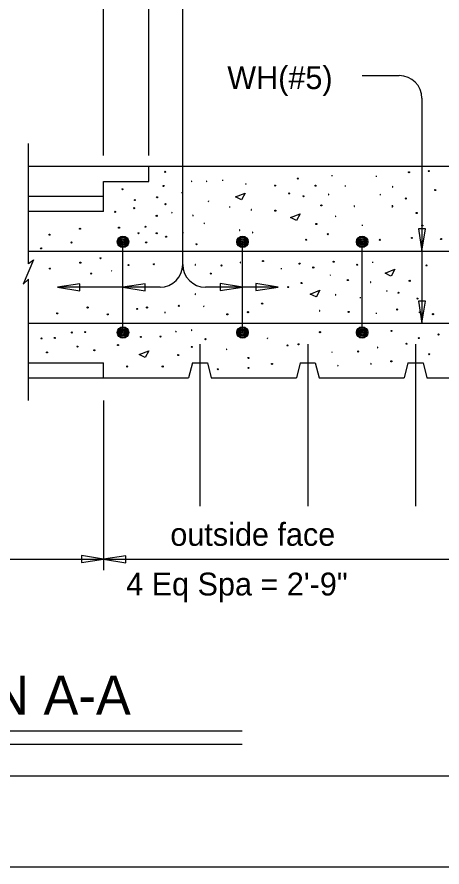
# Model space of a CAD drawing. Extents: x 2 to 71, y 0 to 22.
# Drawn here: x 9.662 to 12.004, y 0 to 4.687 of the extents above; entities that cross this region are included whole.
import ezdxf

# ---------------------------------------------------------------- set-up
doc = ezdxf.new("R2010")
doc.units = 0
doc.layers.add('Level 1', color=7, linetype='Continuous')

msp = doc.modelspace()

# ---------------------------------------------------------------- linework, layer by layer
at = {"layer": 'Level 1'}
for p, q in [((10.1391, 3.924), (10.1391, 5.424)), ((10.3891, 3.924), (10.3891, 5.424)), ((10.5754, 3.3222), (10.5754, 4.739)), ((11.5636, 4.364), (11.7681, 4.364)), ((11.8931, 4.239), (11.8931, 2.9979)), ((9.7246, 3.3261), (9.7246, 3.989)), ((9.7246, 3.864), (12.3891, 3.864)), ((10.3891, 3.7807), (10.3891, 3.864)), ((10.1391, 3.7807), (10.3891, 3.7807)), ((10.1391, 3.6138), (10.1391, 3.7807)), ((10.1391, 3.6971), (9.7246, 3.6971)), ((10.1391, 3.6138), (9.7246, 3.6138)), ((10.246, 2.9472), (10.246, 3.4472)), ((10.9048, 2.9472), (10.9048, 3.4472)), ((11.5636, 2.9472), (11.5636, 3.4472)), ((9.7246, 3.3966), (12.2641, 3.3966)), ((9.7246, 2.5722), (9.7246, 3.2409)), ((10.4504, 3.1972), (9.8853, 3.1972)), ((11.1009, 3.1972), (10.7004, 3.1972)), ((9.7246, 2.9979), (12.2641, 2.9979)), ((10.6703, 2.8839), (10.6703, 1.9906)), ((11.2641, 2.8839), (11.2641, 1.9906)), ((11.858, 2.8839), (11.858, 1.9906)), ((9.7246, 2.7805), (10.1391, 2.7805)), ((10.1391, 2.6972), (10.1391, 2.7805)), ((10.6286, 2.7806), (10.6078, 2.6972)), ((10.6286, 2.7806), (10.712, 2.7806)), ((10.712, 2.7806), (10.7328, 2.6972)), ((11.2225, 2.7806), (11.2016, 2.6972)), ((11.2225, 2.7806), (11.3058, 2.7806)), ((11.3058, 2.7806), (11.3266, 2.6972)), ((11.8163, 2.7806), (11.7955, 2.6972)), ((11.8163, 2.7806), (11.8996, 2.7806)), ((11.8996, 2.7806), (11.9205, 2.6972)), ((9.7246, 2.6972), (10.6078, 2.6972)), ((10.7328, 2.6972), (11.2016, 2.6972)), ((11.3266, 2.6972), (11.7955, 2.6972)), ((11.9205, 2.6972), (12.3891, 2.6972)), ((10.1391, 2.5722), (10.1391, 1.6372)), ((7.1395, 1.6972), (12.3891, 1.6972)), ((8.3603, 0.75), (10.9036, 0.75)), ((8.3603, 0.6768), (10.9036, 0.6768)), ((35.4999, 0.5), (4, 0.5)), ((35.9999, 0), (2, 0))]:
    msp.add_line(p, q, dxfattribs=at)
for points in [[(10.8985, 3.6787), (10.8663, 3.6947), (10.92, 3.7162), (10.8993, 3.6782)], [(11.2017, 3.5647), (11.1696, 3.5807), (11.2232, 3.6022), (11.2026, 3.5642)], [(9.7257, 3.327), (9.7526, 3.3477), (9.6964, 3.2137), (9.7246, 3.2409)], [(11.7221, 3.2585), (11.6899, 3.2746), (11.7436, 3.296), (11.723, 3.258)], [(11.3096, 3.1432), (11.2774, 3.1593), (11.3311, 3.1808), (11.3104, 3.1428)], [(10.3673, 2.8094), (10.3351, 2.8255), (10.3888, 2.847), (10.3681, 2.809)]]:
    msp.add_lwpolyline(points, dxfattribs=at)
for points in [[(11.8931, 3.3966), (11.9131, 3.5191), (11.8743, 3.5191)], [(9.8853, 3.1972), (10.0078, 3.1772), (10.0078, 3.216)], [(10.246, 3.1972), (10.3685, 3.1772), (10.3685, 3.216)], [(10.9048, 3.1972), (10.7823, 3.2172), (10.7823, 3.1785)], [(11.1009, 3.1972), (10.9784, 3.2172), (10.9784, 3.1785)], [(11.8931, 2.9979), (11.9131, 3.1204), (11.8743, 3.1204)], [(10.1391, 1.6972), (10.0166, 1.7172), (10.0166, 1.6785)], [(10.1391, 1.6972), (10.2616, 1.6772), (10.2616, 1.716)]]:
    msp.add_lwpolyline(points, close=True, dxfattribs=at)
for centre, radius in [((10.4785, 3.8331), 0.00298), ((11.2096, 3.7962), 0.00298), ((11.8219, 3.8309), 0.00298), ((11.9309, 3.8375), 0.00298), ((10.4696, 3.7552), 0.00298), ((11.0841, 3.7575), 0.00298), ((11.3073, 3.7569), 0.00298), ((10.243, 3.7372), 0.00298), ((11.1618, 3.7144), 0.00298), ((11.9665, 3.733), 0.00298), ((10.3116, 3.6773), 0.00298), ((10.434, 3.6929), 0.00298), ((10.4807, 3.6551), 0.00298), ((11.2402, 3.6985), 0.00298), ((11.8041, 3.6862), 0.00298), ((10.2025, 3.6128), 0.00298), ((10.3071, 3.6328), 0.00298), ((11.0855, 3.6191), 0.00298), ((11.3392, 3.6482), 0.00298), ((11.8641, 3.6061), 0.00298), ((10.4318, 3.5905), 0.00298), ((10.009, 3.5193), 0.00298), ((10.2238, 3.5253), 0.00298), ((10.3694, 3.5305), 0.00298), ((11.3114, 3.5458), 0.00298), ((11.8953, 3.5371), 0.00298), ((9.8413, 3.4868), 0.00298), ((10.246, 3.4473), 0.0313), ((10.246, 3.4473), 0.0251), ((10.3316, 3.4948), 0.00298), ((10.4318, 3.4948), 0.00298), ((10.4834, 3.4756), 0.00298), ((10.9048, 3.4473), 0.0313), ((10.9048, 3.4473), 0.0251), ((11.3748, 3.4894), 0.00298), ((11.5636, 3.4473), 0.0313), ((11.5636, 3.4473), 0.0251), ((11.8379, 3.4689), 0.00298), ((9.9622, 3.4437), 0.00298), ((10.246, 3.4473), 0.0188), ((10.246, 3.4473), 0.0125), ((10.246, 3.4473), 0.00627), ((10.3738, 3.4445), 0.00298), ((10.6508, 3.434), 0.00298), ((10.9048, 3.4473), 0.0188), ((10.9048, 3.4473), 0.0125), ((10.9048, 3.4473), 0.00627), ((11.2558, 3.4588), 0.00298), ((11.5636, 3.4473), 0.0188), ((11.5636, 3.4473), 0.0125), ((11.5636, 3.4473), 0.00627), ((11.6615, 3.4584), 0.00298), ((11.9988, 3.4629), 0.00298), ((9.7946, 3.4112), 0.00298), ((10.0112, 3.3324), 0.00298), ((10.1219, 3.3569), 0.00298), ((11.0176, 3.3412), 0.00298), ((11.2191, 3.327), 0.00298), ((11.4067, 3.3376), 0.00298), ((9.8435, 3.2999), 0.00298), ((10.276, 3.3191), 0.00298), ((10.4162, 3.3235), 0.00298), ((10.789, 3.317), 0.00298), ((11.2948, 3.3057), 0.00298), ((11.5368, 3.3209), 0.00298), ((11.9185, 3.3172), 0.00298), ((10.0707, 3.2723), 0.00298), ((10.7296, 3.2723), 0.00298), ((11.4848, 3.2367), 0.00298), ((11.8257, 3.2321), 0.00298), ((11.156, 3.1977), 0.00298), ((11.23, 3.2201), 0.00298), ((11.7639, 3.1665), 0.00298), ((10.5535, 3.0943), 0.00298), ((11.0131, 3.1064), 0.00298), ((11.8686, 3.1344), 0.00298), ((9.8836, 3.0529), 0.00298), ((10.0512, 3.0854), 0.00298), ((10.1619, 3.0475), 0.00298), ((10.3245, 3.0772), 0.00298), ((10.3784, 3.0854), 0.00298), ((10.8208, 3.0475), 0.00298), ((10.9349, 3.0593), 0.00298), ((11.4893, 3.0609), 0.00298), ((11.7574, 3.0743), 0.00298), ((11.882, 3.0587), 0.00298), ((11.9544, 3.0484), 0.00298), ((10.246, 2.9472), 0.0313), ((10.246, 2.9473), 0.0251), ((10.246, 2.9473), 0.0188), ((10.246, 2.9473), 0.0125), ((10.246, 2.9473), 0.00627), ((10.9048, 2.9472), 0.0313), ((10.9048, 2.9473), 0.0251), ((10.9048, 2.9473), 0.0188), ((10.9048, 2.9473), 0.0125), ((10.9048, 2.9473), 0.00627), ((11.5636, 2.9472), 0.0313), ((11.5636, 2.9473), 0.0251), ((11.5636, 2.9473), 0.0188), ((11.5636, 2.9473), 0.0125), ((11.5636, 2.9473), 0.00627), ((11.5845, 2.9653), 0.00298), ((11.7262, 2.9563), 0.00298), ((9.7968, 2.9149), 0.00298), ((9.8702, 2.9171), 0.00298), ((9.9645, 2.9474), 0.00298), ((10.0379, 2.9496), 0.00298), ((10.3447, 2.9229), 0.00298), ((10.4526, 2.9249), 0.00298), ((10.7009, 2.9107), 0.00298), ((10.9237, 2.9314), 0.00298), ((11.3318, 2.9494), 0.00298), ((11.8757, 2.9166), 0.00298), ((11.9843, 2.9363), 0.00298), ((9.9947, 2.8699), 0.00298), ((10.2185, 2.8781), 0.00298), ((10.625, 2.8679), 0.00298), ((11.1527, 2.876), 0.00298), ((11.2137, 2.8822), 0.00298), ((11.8085, 2.8851), 0.00298), ((9.827, 2.8374), 0.00298), ((10.0883, 2.8496), 0.00298), ((10.5503, 2.8231), 0.00298), ((11.5423, 2.8426), 0.00298), ((11.9331, 2.8273), 0.00298), ((10.937, 2.8069), 0.00298), ((11.0672, 2.7743), 0.00298), ((11.7245, 2.7885), 0.00298), ((10.2695, 2.76), 0.00298), ((10.4648, 2.76), 0.00298), ((10.768, 2.7448), 0.00298), ((10.937, 2.7519), 0.00298)]:
    msp.add_circle(centre, radius, dxfattribs=at)
for centre, radius, start, end in [((11.7681, 4.239), 0.125, 0, 90), ((11.399, 3.8116), 0.00298, 121.1775, 240.0724), ((11.6434, 3.809), 0.00298, 121.1775, 240.0724), ((10.6266, 3.7807), 0.00298, 121.1775, 240.0724), ((10.7089, 3.7807), 0.00298, 121.1775, 240.0724), ((10.7964, 3.7858), 0.00298, 121.1775, 240.0724), ((10.9255, 3.7663), 0.00298, 121.1775, 240.0724), ((11.4736, 3.755), 0.00298, 121.1775, 240.0724), ((11.7339, 3.7509), 0.00298, 121.1775, 240.0724), ((10.5726, 3.719), 0.00298, 121.1775, 240.0724), ((11.381, 3.7087), 0.00298, 121.1775, 240.0724), ((11.6658, 3.7074), 0.00298, 121.1775, 240.0724), ((10.7192, 3.6701), 0.00298, 121.1775, 240.0724), ((10.5185, 3.6083), 0.00298, 121.1775, 240.0724), ((10.835, 3.6392), 0.00298, 121.1775, 240.0724), ((10.9556, 3.6234), 0.00298, 121.1775, 240.0724), ((11.5225, 3.6443), 0.00298, 121.1775, 240.0724), ((11.7298, 3.6437), 0.00298, 240.0724, 121.1775), ((10.6343, 3.5929), 0.00298, 121.1775, 240.0724), ((11.4196, 3.5877), 0.00298, 121.1775, 240.0724), ((10.696, 3.5492), 0.00298, 121.1775, 240.0724), ((11.5663, 3.5389), 0.00298, 121.1775, 240.0724), ((10.5777, 3.4977), 0.00298, 121.1775, 240.0724), ((10.8912, 3.5115), 0.00298, 121.1775, 240.0724), ((10.9631, 3.4993), 0.00298, 121.1775, 240.0724), ((10.8942, 3.3333), 0.00298, 121.1775, 240.0724), ((11.623, 3.3349), 0.00298, 121.1775, 240.0724), ((10.1863, 3.2873), 0.00298, 121.1775, 240.0724), ((10.4504, 3.3222), 0.125, 270, 0), ((10.7004, 3.3222), 0.125, 180, 270), ((10.6472, 3.3202), 0.00298, 121.1775, 240.0724), ((11.1199, 3.2995), 0.00298, 121.1775, 240.0724), ((11.3913, 3.2636), 0.00298, 121.1775, 240.0724), ((11.6125, 3.225), 0.00298, 121.1775, 240.0724), ((10.6472, 3.1582), 0.00298, 121.1775, 240.0724), ((11.4196, 3.1556), 0.00298, 121.1775, 240.0724), ((11.5551, 3.14), 0.00298, 121.1775, 240.0724), ((11.7026, 3.1762), 0.00298, 121.1775, 240.0724), ((10.6935, 3.0912), 0.00298, 121.1775, 240.0724), ((10.4799, 3.0578), 0.00298, 121.1775, 240.0724), ((11.3318, 3.0666), 0.00298, 121.1775, 240.0724), ((11.6434, 3.0527), 0.00298, 121.1775, 240.0724), ((10.5391, 2.9523), 0.00298, 121.1775, 240.0724), ((10.6266, 2.96), 0.00298, 121.1775, 240.0724), ((10.2422, 2.9383), 0.00298, 121.1775, 240.0724), ((11.0441, 2.9145), 0.00298, 121.1775, 240.0724), ((11.6511, 2.8648), 0.00298, 121.1775, 240.0724), ((10.8198, 2.8546), 0.00298, 121.1775, 240.0724), ((11.399, 2.8391), 0.00298, 121.1775, 240.0724), ((11.4324, 2.7645), 0.00298, 121.1775, 240.0724), ((11.6151, 2.7748), 0.00298, 121.1775, 240.0724)]:
    msp.add_arc(centre, radius, start, end, dxfattribs=at)

# ---------------------------------------------------------------- texts
for s, height, p in [('WH(#5)', 0.126, (10.8206, 4.2897)), ('outside face', 0.126, (10.5069, 1.7712)), ('4 Eq Spa = 2\'-9"', 0.126, (10.2635, 1.4972)), ('SECTION A-A', 0.216, (8.4436, 0.8392))]:
    msp.add_text(s, height=height, dxfattribs=at).set_placement(p)

doc.saveas('drawing.dxf')
